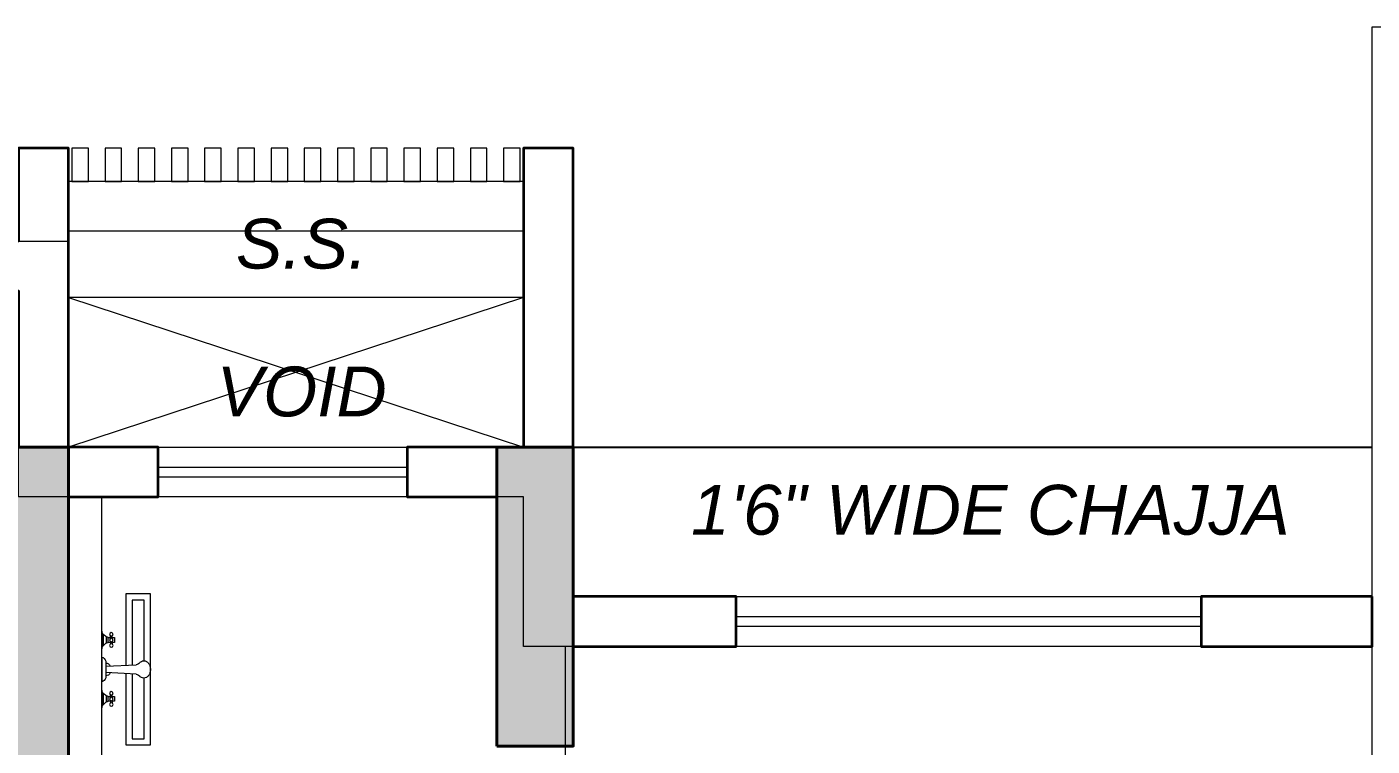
# Model space of a CAD drawing. Header units: millimetres. Extents: x 0 to 125073, y 0 to 71249.
# Drawn here: x 88084 to 92134, y 57309 to 59474 of the extents above; entities that cross this region are included whole.
import ezdxf
from ezdxf.lldxf.tags import DXFTag

# ---------------------------------------------------------------- set-up
doc = ezdxf.new("R2010")
doc.units = ezdxf.units.MM
doc.linetypes.add('DASH', pattern=[1, 0.5, -0.5])
for name, color, linetype, lineweight, true_color in [('DA_BEAM', 7, 'DASH', 15, 0xc2c20000), ('DA_BUILDING LINE', 7, 'Continuous', 9, 0xc2db0000), ('DA_FURNITURE', 102, 'Continuous', 5, 0xc2666666), ('DA_FURNITURE HIDDEN', 102, 'Continuous', 5, 0xc2666666)]:
    doc.layers.add(name, color=color, linetype=linetype, lineweight=lineweight, true_color=true_color)
for name, color, linetype, lineweight in [('DA_CARPET AREA RERA', 30, 'Continuous', 9), ('DA_COLUMN', 40, 'Continuous', 40), ('DA_DOTTED LINES', 8, 'DASH', 5), ('DA_ELEVATION FEATURE', 5, 'Continuous', 5), ('DA_LINE', 155, 'Continuous', 9), ('DA_TEXT IN SQ.FT', 193, 'Continuous', 9), ('DA_WALL', 7, 'Continuous', 35), ('DA_WINDOW', 4, 'Continuous', 9)]:
    doc.layers.add(name, color=color, linetype=linetype, lineweight=lineweight)
doc.layers.add('DA_CHAJJA', color=44, linetype='Continuous')
doc.layers.add('DA_COLUMN HATCH', color=251, linetype='Continuous')
doc.styles.get("Standard").update_dxf_attribs({"font": 'arial.ttf'})
tags = doc.linetypes.add('( Hidden )', pattern=[0.375, 0.25, -0.125]).pattern_tags.tags
tags[6:7] = [DXFTag(74, 4), DXFTag(75, 0), DXFTag(340, '0'), DXFTag(46, 1.0), DXFTag(50, 0.0), DXFTag(44, 0.0), DXFTag(45, 0.0)]
tags[4:5] = [DXFTag(74, 4), DXFTag(75, 0), DXFTag(340, '0'), DXFTag(46, 1.0), DXFTag(50, 0.0), DXFTag(44, 0.0), DXFTag(45, 0.0)]

# ---------------------------------------------------------------- blocks, each defined once
blk = doc.blocks.new('GSHGJSDFGJ')
at = {"layer": 'DA_BUILDING LINE', "linetype": '( Hidden )', "ltscale": 500}
blk.add_lwpolyline([(-29863.6, 94886.5), (-27778.6, 94886.5), (-27778.6, 99156.5), (-24428.6, 99156.5), (-24428.6, 98536.5), (-19333.6, 98536.5), (-19333.6, 99156.5), (-12833.6, 99156.5), (-12833.6, 98536.5), (-11313.6, 98536.5), (-11313.6, 98086.5), (-8908.6, 98086.5), (-8908.6, 99801.5), (-4698.6, 99801.5), (-4698.6, 97871.5), (-3283.6, 97871.5), (-3283.6, 99801.5), (676.4, 99801.5)], dxfattribs=at)
blk = doc.blocks.new('HYERY')
at = {"layer": 'DA_FURNITURE'}
for p, q in [((6069.1593, 1439.1836), (6069.1593, 1439.276)), ((6069.1873, 1439.223), (6069.1873, 1439.2596)), ((6069.5513, 1439.223), (6069.5513, 1439.2596)), ((6069.5793, 1439.1836), (6069.5793, 1439.276)), ((6069.1593, 1439.2128), (6069.1593, 1439.2144)), ((6069.5793, 1439.2128), (6069.5793, 1439.2144)), ((6069.1873, 1439.1836), (6069.1873, 1439.1943)), ((6069.5513, 1439.1836), (6069.5513, 1439.1944)), ((6068.7249, 1439.0338), (6068.6325, 1439.0338)), ((6068.6856, 1439.0058), (6068.649, 1439.0058)), ((6068.6957, 1439.0338), (6068.6941, 1439.0338)), ((6068.7249, 1439.0058), (6068.7142, 1439.0058)), ((6068.6856, 1438.6418), (6068.649, 1438.6418)), ((6068.7249, 1438.6418), (6068.7143, 1438.6418)), ((6068.7249, 1438.6138), (6068.6325, 1438.6138)), ((6068.6957, 1438.6138), (6068.6941, 1438.6138))]:
    blk.add_line(p, q, dxfattribs=at)
for points in [[(6070.1843, 1440.1542), (6067.7543, 1440.1542), (6067.7543, 1437.1042), (6068.3543, 1437.1042), (6068.3543, 1439.3542, -0.414214), (6068.5543, 1439.5542), (6070.1843, 1439.5542)], [(6069.1443, 1439.5542), (6069.5943, 1439.5542), (6069.5943, 1439.3079), (6069.5943, 1439.3079), (6069.5929, 1439.2974), (6069.5886, 1439.2874), (6069.5817, 1439.2781), (6069.5793, 1439.276), (6069.5793, 1439.1836, -0.414214), (6069.5653, 1439.1696, -0.414214), (6069.5513, 1439.1836), (6069.5513, 1439.1944), (6069.5448, 1439.1925), (6069.5202, 1439.1865), (6069.4953, 1439.1815), (6069.4703, 1439.1773), (6069.4451, 1439.1741), (6069.4199, 1439.1718), (6069.3945, 1439.1704), (6069.3693, 1439.1699), (6069.3441, 1439.1704), (6069.3188, 1439.1718), (6069.2936, 1439.1741), (6069.2684, 1439.1773), (6069.2434, 1439.1815), (6069.2185, 1439.1865), (6069.1939, 1439.1925), (6069.1873, 1439.1944), (6069.1873, 1439.1836, -0.414214), (6069.1733, 1439.1696, -0.414214), (6069.1593, 1439.1836), (6069.1593, 1439.276), (6069.157, 1439.2781), (6069.15, 1439.2874), (6069.1458, 1439.2974), (6069.1443, 1439.3079)], [(6068.3543, 1438.5988), (6068.3543, 1439.0488), (6068.6007, 1439.0488), (6068.6007, 1439.0488), (6068.6111, 1439.0474), (6068.6212, 1439.0431), (6068.6305, 1439.0362), (6068.6325, 1439.0338), (6068.7249, 1439.0338, -0.414214), (6068.7389, 1439.0198, -0.414214), (6068.7249, 1439.0058), (6068.7142, 1439.0058), (6068.7161, 1438.9993), (6068.722, 1438.9747), (6068.7271, 1438.9498), (6068.7312, 1438.9248), (6068.7345, 1438.8996), (6068.7368, 1438.8744), (6068.7382, 1438.849), (6068.7386, 1438.8238), (6068.7382, 1438.7986), (6068.7368, 1438.7733), (6068.7345, 1438.7481), (6068.7312, 1438.7229), (6068.7271, 1438.6979), (6068.722, 1438.673), (6068.7161, 1438.6484), (6068.7142, 1438.6418), (6068.7249, 1438.6418, -0.414214), (6068.7389, 1438.6278, -0.414214), (6068.7249, 1438.6138), (6068.6325, 1438.6138), (6068.6305, 1438.6115), (6068.6212, 1438.6045), (6068.6111, 1438.6003), (6068.6007, 1438.5988)]]:
    blk.add_lwpolyline(points, format="xyb", close=True, dxfattribs=at)
for points in [[(6069.5943, 1439.5542), (6069.5943, 1439.3079), (6069.5943, 1439.3079), (6069.5929, 1439.2974), (6069.5886, 1439.2874), (6069.5817, 1439.2781), (6069.5724, 1439.27), (6069.561, 1439.2633), (6069.548, 1439.2583), (6069.5339, 1439.2553), (6069.5193, 1439.2542), (6069.2193, 1439.2542), (6069.2193, 1439.2542), (6069.2047, 1439.2553), (6069.1906, 1439.2583), (6069.1777, 1439.2633), (6069.1663, 1439.27), (6069.157, 1439.2781), (6069.15, 1439.2874), (6069.1458, 1439.2974), (6069.1443, 1439.3079), (6069.1443, 1439.5542)], [(6068.3543, 1439.0488), (6068.6007, 1439.0488), (6068.6007, 1439.0488), (6068.6111, 1439.0474), (6068.6212, 1439.0431), (6068.6305, 1439.0362), (6068.6386, 1439.0269), (6068.6453, 1439.0155), (6068.6503, 1439.0025), (6068.6533, 1438.9885), (6068.6543, 1438.9738), (6068.6543, 1438.6738), (6068.6543, 1438.6738), (6068.6533, 1438.6592), (6068.6503, 1438.6451), (6068.6453, 1438.6322), (6068.6386, 1438.6208), (6068.6305, 1438.6115), (6068.6212, 1438.6045), (6068.6111, 1438.6003), (6068.6007, 1438.5988), (6068.3543, 1438.5988)]]:
    blk.add_lwpolyline(points, dxfattribs=at)
for points in [[(6069.5694, 1439.1994), (6069.5719, 1439.2005), (6069.5742, 1439.202), (6069.5761, 1439.2039), (6069.5777, 1439.2062), (6069.5787, 1439.2087), (6069.5793, 1439.2114), (6069.5793, 1439.2142), (6069.5787, 1439.2168), (6069.5777, 1439.2194), (6069.5762, 1439.2217), (6069.5743, 1439.2236), (6069.572, 1439.2252), (6069.5695, 1439.2262), (6069.5668, 1439.2268), (6069.564, 1439.2268), (6069.5613, 1439.2263), (6069.5379, 1439.2189), (6069.5143, 1439.2125), (6069.4905, 1439.207), (6069.4665, 1439.2026), (6069.4423, 1439.1991), (6069.418, 1439.1966), (6069.3936, 1439.1952), (6069.3693, 1439.1947), (6069.3451, 1439.1952), (6069.3207, 1439.1966), (6069.2964, 1439.1991), (6069.2722, 1439.2026), (6069.2481, 1439.207), (6069.2243, 1439.2125), (6069.2007, 1439.2189), (6069.1773, 1439.2263), (6069.1746, 1439.2268), (6069.1719, 1439.2268), (6069.1692, 1439.2262), (6069.1667, 1439.2252), (6069.1644, 1439.2236), (6069.1625, 1439.2217), (6069.161, 1439.2194), (6069.1599, 1439.2168), (6069.1594, 1439.2142), (6069.1594, 1439.2114), (6069.16, 1439.2087), (6069.161, 1439.2062), (6069.1625, 1439.2039), (6069.1645, 1439.202), (6069.1668, 1439.2005), (6069.1693, 1439.1994), (6069.1939, 1439.1925), (6069.2185, 1439.1865), (6069.2434, 1439.1815), (6069.2684, 1439.1773), (6069.2936, 1439.1741), (6069.3188, 1439.1718), (6069.3441, 1439.1704), (6069.3693, 1439.1699), (6069.3945, 1439.1704), (6069.4199, 1439.1718), (6069.4451, 1439.1741), (6069.4703, 1439.1773), (6069.4953, 1439.1815), (6069.5202, 1439.1865), (6069.5448, 1439.1925), (6069.5694, 1439.1994)], [(6068.7091, 1439.0239), (6068.7081, 1439.0264), (6068.7066, 1439.0287), (6068.7047, 1439.0306), (6068.7024, 1439.0322), (6068.6999, 1439.0332), (6068.6972, 1439.0338), (6068.6944, 1439.0338), (6068.6917, 1439.0332), (6068.6892, 1439.0322), (6068.6869, 1439.0307), (6068.685, 1439.0288), (6068.6834, 1439.0265), (6068.6824, 1439.024), (6068.6818, 1439.0213), (6068.6818, 1439.0185), (6068.6823, 1439.0158), (6068.6897, 1438.9924), (6068.6961, 1438.9688), (6068.7015, 1438.945), (6068.706, 1438.921), (6068.7095, 1438.8968), (6068.7119, 1438.8725), (6068.7134, 1438.8481), (6068.7139, 1438.8238), (6068.7134, 1438.7996), (6068.7119, 1438.7752), (6068.7095, 1438.7509), (6068.706, 1438.7267), (6068.7015, 1438.7027), (6068.6961, 1438.6788), (6068.6897, 1438.6552), (6068.6823, 1438.6318), (6068.6818, 1438.6291), (6068.6818, 1438.6264), (6068.6824, 1438.6237), (6068.6834, 1438.6212), (6068.685, 1438.6189), (6068.6869, 1438.617), (6068.6892, 1438.6155), (6068.6917, 1438.6144), (6068.6944, 1438.6139), (6068.6972, 1438.6139), (6068.6999, 1438.6145), (6068.7024, 1438.6155), (6068.7047, 1438.617), (6068.7066, 1438.619), (6068.7081, 1438.6213), (6068.7091, 1438.6238), (6068.7161, 1438.6484), (6068.722, 1438.673), (6068.7271, 1438.6979), (6068.7313, 1438.7229), (6068.7345, 1438.7481), (6068.7368, 1438.7733), (6068.7382, 1438.7986), (6068.7386, 1438.8238), (6068.7382, 1438.849), (6068.7368, 1438.8744), (6068.7345, 1438.8996), (6068.7313, 1438.9248), (6068.7271, 1438.9498), (6068.722, 1438.9747), (6068.7161, 1438.9993), (6068.7091, 1439.0239)]]:
    blk.add_lwpolyline(points, close=True, dxfattribs=at)
for centre in [(6069.1733, 1439.1836), (6069.5653, 1439.1836), (6068.7249, 1439.0198), (6068.7249, 1438.6278)]:
    blk.add_circle(centre, 0.014, dxfattribs=at)
blk = doc.blocks.new('tap')
at = {"layer": 'DA_FURNITURE'}
for p, q in [((-0.1835, -0.2062), (-0.1835, -0.1402)), ((-0.1835, -0.2062), (-0.1835, -0.1402)), ((-0.1775, -0.1944), (-0.1775, -0.1519)), ((-0.1775, -0.1944), (-0.1775, -0.1519)), ((-0.1655, -0.1616), (-0.1655, -0.1845)), ((-0.1655, -0.1616), (-0.1655, -0.1845)), ((-0.1355, -0.1642), (-0.1595, -0.1642)), ((-0.1595, -0.1642), (-0.1595, -0.1822)), ((-0.1355, -0.1642), (-0.1595, -0.1642)), ((-0.1595, -0.1642), (-0.1595, -0.1822)), ((-0.1595, -0.1822), (-0.1355, -0.1822)), ((-0.1595, -0.1822), (-0.1355, -0.1822)), ((-0.1505, -0.1642), (-0.1505, -0.1582)), ((-0.1505, -0.1642), (-0.1505, -0.1582)), ((-0.1505, -0.1822), (-0.1505, -0.1882)), ((-0.1505, -0.1822), (-0.1505, -0.1882)), ((-0.1445, -0.1642), (-0.1445, -0.1582)), ((-0.1445, -0.1642), (-0.1445, -0.1582)), ((-0.1445, -0.1822), (-0.1445, -0.1882)), ((-0.1445, -0.1822), (-0.1445, -0.1882)), ((-0.1355, -0.1822), (-0.1355, -0.1642)), ((-0.1355, -0.1822), (-0.1355, -0.1642)), ((-0.1835, -0.331), (-0.1835, -0.2374)), ((-0.1835, -0.331), (-0.1835, -0.2374)), ((-0.1679, -0.3154), (-0.1679, -0.253)), ((-0.1679, -0.3154), (-0.1679, -0.253)), ((-0.0541, -0.2665), (-0.1679, -0.2721)), ((-0.0541, -0.2665), (-0.1679, -0.2721)), ((-0.1679, -0.2962), (-0.0541, -0.3018)), ((-0.1679, -0.2962), (-0.0541, -0.3018)), ((-0.1835, -0.4282), (-0.1835, -0.3622)), ((-0.1835, -0.4282), (-0.1835, -0.3622)), ((-0.1775, -0.4164), (-0.1775, -0.3739)), ((-0.1775, -0.4164), (-0.1775, -0.3739)), ((-0.1655, -0.3836), (-0.1655, -0.4065)), ((-0.1655, -0.3836), (-0.1655, -0.4065)), ((-0.1355, -0.3862), (-0.1595, -0.3862)), ((-0.1595, -0.3862), (-0.1595, -0.4042)), ((-0.1355, -0.3862), (-0.1595, -0.3862)), ((-0.1595, -0.3862), (-0.1595, -0.4042)), ((-0.1595, -0.4042), (-0.1355, -0.4042)), ((-0.1595, -0.4042), (-0.1355, -0.4042)), ((-0.1505, -0.3862), (-0.1505, -0.3802)), ((-0.1505, -0.3862), (-0.1505, -0.3802)), ((-0.1505, -0.4042), (-0.1505, -0.4102)), ((-0.1505, -0.4042), (-0.1505, -0.4102)), ((-0.1445, -0.3862), (-0.1445, -0.3802)), ((-0.1445, -0.3862), (-0.1445, -0.3802)), ((-0.1445, -0.4042), (-0.1445, -0.4102)), ((-0.1445, -0.4042), (-0.1445, -0.4102)), ((-0.1355, -0.4042), (-0.1355, -0.3862)), ((-0.1355, -0.4042), (-0.1355, -0.3862))]:
    blk.add_line(p, q, dxfattribs=at)
for points in [[(-0.0928, -0.2684), (-0.0928, 0), (0, 0), (0, -0.5683), (-0.0928, -0.5683), (-0.0928, -0.2999)], [(-0.0692, -0.2672), (-0.0692, -0.0237), (-0.0236, -0.0237), (-0.0236, -0.2515)], [(-0.0236, -0.3169), (-0.0236, -0.5446), (-0.0692, -0.5446), (-0.0692, -0.3011)]]:
    blk.add_lwpolyline(points, dxfattribs=at)
for centre in [(-0.1475, -0.1522), (-0.1475, -0.1522), (-0.1475, -0.1732), (-0.1475, -0.1732), (-0.1475, -0.1942), (-0.1475, -0.1942), (-0.1475, -0.3742), (-0.1475, -0.3742), (-0.1475, -0.3952), (-0.1475, -0.3952), (-0.1475, -0.4162), (-0.1475, -0.4162)]:
    blk.add_circle(centre, 0.00671, dxfattribs=at)
for centre, radius, start, end in [((-0.1505, -0.1312), 0.0342, 195.2551, 254.7449), ((-0.1505, -0.1312), 0.0342, 195.2551, 254.7449), ((-0.1505, -0.2152), 0.0342, 105.2551, 164.7449), ((-0.1505, -0.2152), 0.0342, 105.2551, 164.7449), ((-0.1899, -0.2593), 0.0229, 16.1502, 73.8498), ((-0.1899, -0.2593), 0.0229, 16.1502, 73.8498), ((-0.0247, -0.2702), 0.0188, 90, 119.848), ((-0.0247, -0.2702), 0.0188, 90, 119.848), ((-0.0247, -0.2702), 0.0188, 60.152, 90), ((-0.0247, -0.2702), 0.0188, 60.152, 90), ((-0.1674, -0.2766), 0.0165, 18.5395, 91.7649), ((-0.1674, -0.2766), 0.0165, 18.5395, 91.7649), ((-0.1674, -0.2917), 0.0165, 268.2351, 341.4605), ((-0.1674, -0.2917), 0.0165, 268.2351, 341.4605), ((-0.0581, -0.2424), 0.0244, 279.6247, 312.4678), ((-0.0581, -0.2424), 0.0244, 279.6247, 312.4678), ((-0.0581, -0.3259), 0.0244, 47.5322, 80.3753), ((-0.0581, -0.3259), 0.0244, 47.5322, 80.3753), ((-0.0209, -0.2769), 0.0265, 119.848, 141.5659), ((-0.0209, -0.2769), 0.0265, 119.848, 141.5659), ((-0.0286, -0.2769), 0.0265, 35.8238, 60.152), ((-0.0286, -0.2769), 0.0265, 35.8238, 60.152), ((-0.0346, -0.2813), 0.034, 16.6468, 35.8238), ((-0.0346, -0.2813), 0.034, 16.6468, 35.8238), ((-0.0346, -0.287), 0.034, 324.1762, 343.3532), ((-0.0346, -0.287), 0.034, 324.1762, 343.3532), ((-0.0442, -0.2842), 0.044, 0, 16.6468), ((-0.0442, -0.2842), 0.044, 0, 16.6468), ((-0.0442, -0.2842), 0.044, 343.3532, 360), ((-0.0442, -0.2842), 0.044, 343.3532, 360), ((-0.1899, -0.309), 0.0229, 286.1502, 343.8498), ((-0.1899, -0.309), 0.0229, 286.1502, 343.8498), ((-0.0209, -0.2914), 0.0265, 218.4341, 240.152), ((-0.0209, -0.2914), 0.0265, 218.4341, 240.152), ((-0.0247, -0.2981), 0.0188, 240.152, 270), ((-0.0247, -0.2981), 0.0188, 240.152, 270), ((-0.0247, -0.2981), 0.0188, 270, 299.848), ((-0.0247, -0.2981), 0.0188, 270, 299.848), ((-0.0286, -0.2914), 0.0265, 299.848, 324.1762), ((-0.0286, -0.2914), 0.0265, 299.848, 324.1762), ((-0.1505, -0.3532), 0.0342, 195.2551, 254.7449), ((-0.1505, -0.3532), 0.0342, 195.2551, 254.7449), ((-0.1505, -0.4372), 0.0342, 105.2551, 164.7449), ((-0.1505, -0.4372), 0.0342, 105.2551, 164.7449)]:
    blk.add_arc(centre, radius, start, end, dxfattribs=at)
blk = doc.blocks.new('JHFDGWUY')
at = {"layer": 'DA_FURNITURE'}
blk.add_lwpolyline([(5943.9679, 1443.7042), (5943.9679, 1444.2792), (5943.5629, 1444.2792), (5943.5629, 1445.1592), (5943.5129, 1445.1592), (5943.5129, 1446.1792), (5943.4129, 1446.1792), (5943.4129, 1443.7042)], close=True, dxfattribs=at)
at = {"layer": 'DA_FURNITURE', "xscale": -0.8000000000000185, "yscale": 0.8000000000000185, "zscale": 0.800000000000006, "rotation": 180}
blk.add_blockref('tap', (5943.6597, 1445.4326), dxfattribs=at)
at = {"layer": 'DA_FURNITURE HIDDEN'}
blk.add_blockref('HYERY', (-122.8464, 5.575), dxfattribs=at)
blk = doc.blocks.new('11TH 3')
at = {"layer": 'DA_BEAM', "linetype": 'ByBlock', "ltscale": 200}
for p, q in [((6370.6462, 1440.137), (6369.2762, 1440.137)), ((6370.6462, 1439.987), (6369.2762, 1439.987))]:
    blk.add_line(p, q, dxfattribs=at)
at = {"layer": 'DA_CARPET AREA RERA'}
blk.add_lwpolyline([(6382.7862, 1435.562), (6377.3212, 1435.562), (6377.3212, 1435.712), (6376.2612, 1435.712), (6376.2612, 1435.562), (6373.2012, 1435.562), (6373.2012, 1438.737), (6370.6462, 1438.737), (6370.6462, 1439.187), (6369.2762, 1439.187), (6369.1262, 1439.187), (6369.1262, 1439.807), (6366.1012, 1439.807), (6366.1012, 1431.452), (6369.1512, 1431.452), (6369.1512, 1432.062), (6370.5662, 1432.062)], dxfattribs=at)
at = {"layer": 'DA_CHAJJA'}
blk.add_lwpolyline([(6370.7962, 1439.337), (6373.2012, 1439.337)], dxfattribs=at)
at = {"layer": 'DA_DOTTED LINES', "linetype": '( Hidden )', "ltscale": 300}
for p, q in [((6370.6462, 1439.787), (6369.2762, 1439.337)), ((6369.2762, 1439.787), (6370.6462, 1439.337))]:
    blk.add_line(p, q, dxfattribs=at)
at = {"layer": 'DA_ELEVATION FEATURE'}
for points in [[(6369.2862, 1440.237), (6369.2862, 1440.137), (6369.3362, 1440.137), (6369.3362, 1440.237)], [(6369.3862, 1440.237), (6369.3862, 1440.137), (6369.4362, 1440.137), (6369.4362, 1440.237)], [(6369.4862, 1440.237), (6369.4862, 1440.137), (6369.5362, 1440.137), (6369.5362, 1440.237)], [(6369.5862, 1440.237), (6369.5862, 1440.137), (6369.6362, 1440.137), (6369.6362, 1440.237)], [(6369.6862, 1440.237), (6369.6862, 1440.137), (6369.7362, 1440.137), (6369.7362, 1440.237)], [(6369.7862, 1440.237), (6369.7862, 1440.137), (6369.8362, 1440.137), (6369.8362, 1440.237)], [(6369.8862, 1440.237), (6369.8862, 1440.137), (6369.9362, 1440.137), (6369.9362, 1440.237)], [(6369.9862, 1440.237), (6369.9862, 1440.137), (6370.0362, 1440.137), (6370.0362, 1440.237)], [(6370.0862, 1440.237), (6370.0862, 1440.137), (6370.1362, 1440.137), (6370.1362, 1440.237)], [(6370.1862, 1440.237), (6370.1862, 1440.137), (6370.2362, 1440.137), (6370.2362, 1440.237)], [(6370.2862, 1440.237), (6370.2862, 1440.137), (6370.3362, 1440.137), (6370.3362, 1440.237)], [(6370.3862, 1440.237), (6370.3862, 1440.137), (6370.4362, 1440.137), (6370.4362, 1440.237)], [(6370.4862, 1440.237), (6370.4862, 1440.137), (6370.5362, 1440.137), (6370.5362, 1440.237)], [(6370.5862, 1440.237), (6370.5862, 1440.137), (6370.6362, 1440.137), (6370.6362, 1440.237)]]:
    blk.add_lwpolyline(points, close=True, dxfattribs=at)
at = {"layer": 'DA_LINE'}
blk.add_line((6370.6462, 1439.787), (6369.2762, 1439.787), dxfattribs=at)
at = {"layer": 'DA_WALL'}
for points in [[(6369.2762, 1439.337), (6369.2762, 1440.082), (6369.2762, 1440.082), (6369.2762, 1440.237), (6369.1262, 1440.237), (6369.1262, 1439.957), (6369.0462, 1439.957), (6369.0462, 1439.807), (6369.1262, 1439.807), (6369.1262, 1439.807), (6369.1262, 1439.337)], [(6370.7962, 1439.337), (6370.7962, 1440.237), (6370.6462, 1440.237), (6370.6462, 1440.082), (6370.6462, 1440.082), (6370.6462, 1439.337)], [(6369.2762, 1439.187), (6369.5462, 1439.187), (6369.5462, 1439.337), (6369.2762, 1439.337)], [(6370.5662, 1439.337), (6370.2962, 1439.337), (6370.2962, 1439.187), (6370.5662, 1439.187)], [(6370.7962, 1438.737), (6371.2862, 1438.737), (6371.2862, 1438.887), (6370.7962, 1438.887)], [(6373.2012, 1438.887), (6372.6862, 1438.887), (6372.6862, 1438.737), (6373.2012, 1438.737)]]:
    blk.add_lwpolyline(points, close=True, dxfattribs=at)
at = {"layer": 'DA_WINDOW'}
for points in [[(6370.2962, 1439.187), (6369.5462, 1439.187), (6369.5462, 1439.337), (6370.2962, 1439.337)], [(6369.5462, 1439.277), (6370.2962, 1439.277), (6370.2962, 1439.247), (6369.5462, 1439.247)], [(6372.6862, 1438.737), (6371.2862, 1438.737), (6371.2862, 1438.887), (6372.6862, 1438.887)], [(6371.2862, 1438.827), (6372.6862, 1438.827), (6372.6862, 1438.797), (6371.2862, 1438.797)]]:
    blk.add_lwpolyline(points, close=True, dxfattribs=at)
blk = doc.blocks.new('SDFHSDFGN')
at = {"layer": 'DA_COLUMN HATCH', "true_color": 0x636466}
h = blk.add_hatch(color=251, dxfattribs=at)
h.dxf.hatch_style = 1
h.paths.add_polyline_path([(-37688.6, 97346.5), (-37688.6, 97576.5), (-38888.6, 97576.5), (-38888.6, 97346.5)])
h.paths.add_polyline_path([(-31373.6, 96376.5), (-31143.6, 96376.5), (-31143.6, 97576.5), (-31373.6, 97576.5)])
h.paths.add_polyline_path([(-27778.6, 97036.5), (-27548.6, 97036.5), (-27548.6, 98236.5), (-27778.6, 98236.5)])
h.paths.add_polyline_path([(-24578.6, 97336.5), (-24348.6, 97336.5), (-24348.6, 98236.5), (-24578.6, 98236.5)])
h.paths.add_polyline_path([(-19333.6, 98536.5), (-19333.6, 97336.5), (-19103.6, 97336.5), (-19103.6, 98536.5)])
h.paths.add_polyline_path([(-13063.6, 97336.5), (-12833.6, 97336.5), (-12833.6, 98536.5), (-13063.6, 98536.5)])
h.paths.add_polyline_path([(-11543.6, 97636.5), (-11313.6, 97636.5), (-11313.6, 98536.5), (-11543.6, 98536.5)])
h.paths.add_polyline_path([(-8908.6, 94991.5), (-7708.6, 94991.5), (-7708.6, 94761.5), (-8908.6, 94761.5)])
h.paths.add_polyline_path([(-13063.6, 91111.5), (-12833.6, 91111.5), (-12833.6, 92311.5), (-13063.6, 92311.5)])
h.paths.add_polyline_path([(-19333.6, 91111.5), (-19103.6, 91111.5), (-19103.6, 92311.5), (-19333.6, 92311.5)])
h.paths.add_polyline_path([(-5998.6, 91111.5), (-5258.6, 91111.5), (-5258.6, 91341.5), (-5998.6, 91341.5)])
h.paths.add_polyline_path([(-1283.6, 91111.5), (-383.6, 91111.5), (-383.6, 91341.5), (-1283.6, 91341.5)])
h.paths.add_polyline_path([(2171.4, 90061.5), (2171.4, 91261.5), (1941.4, 91261.5), (1941.4, 90061.5)])
h.paths.add_polyline_path([(4621.4, 90061.5), (5821.4, 90061.5), (5821.4, 90291.5), (4621.4, 90291.5)])
h.paths.add_polyline_path([(4621.4, 95111.5), (5821.4, 95111.5), (5821.4, 95341.5), (4621.4, 95341.5)])
h.paths.add_polyline_path([(4621.4, 98611.5), (5821.4, 98611.5), (5821.4, 98841.5), (4621.4, 98841.5)])
h.paths.add_polyline_path([(-39638.6, 89246.5), (-38138.6, 89246.5), (-38138.6, 89476.5), (-39638.6, 89476.5)])
h.paths.add_polyline_path([(-31143.6, 92421.5), (-31143.6, 92651.5), (-32343.6, 92651.5), (-32343.6, 92421.5)])
h.paths.add_polyline_path([(-31513.6, 86346.5), (-29713.6, 86346.5), (-29713.6, 86576.5), (-31513.6, 86576.5)])
h.paths.add_polyline_path([(-31513.6, 82896.5), (-29713.6, 82896.5), (-29713.6, 83126.5), (-31513.6, 83126.5)])
h.paths.add_polyline_path([(-31518.6, 78051.5), (-30518.6, 78051.5), (-30518.6, 78281.5), (-31518.6, 78281.5)])
h.paths.add_polyline_path([(-32143.6, 76821.5), (-31143.6, 76821.5), (-31143.6, 77051.5), (-32143.6, 77051.5)])
h.paths.add_polyline_path([(-31893.6, 71896.5), (-31893.6, 72126.5), (-33093.6, 72126.5), (-33093.6, 71896.5)])
h.paths.add_polyline_path([(-37688.6, 71896.5), (-37688.6, 72126.5), (-38888.6, 72126.5), (-38888.6, 71896.5)])
h.paths.add_polyline_path([(-38438.6, 76796.5), (-38438.6, 77026.5), (-39638.6, 77026.5), (-39638.6, 76796.5)])
h.paths.add_polyline_path([(-38138.6, 79996.5), (-38138.6, 80226.5), (-39638.6, 80226.5), (-39638.6, 79996.5)])
h.paths.add_polyline_path([(-38438.6, 92446.5), (-38438.6, 92676.5), (-39638.6, 92676.5), (-39638.6, 92446.5)])
h.paths.add_polyline_path([(-31518.6, 91422), (-31288.6, 91422), (-31288.6, 89927), (-31518.6, 89927)])
h.paths.add_polyline_path([(-20908.6, 91111.5), (-20678.6, 91111.5), (-20678.6, 89881.5), (-20908.6, 89881.5)])
h.paths.add_polyline_path([(-11313.6, 92011.5), (-11313.6, 91111.5), (-11543.6, 91111.5), (-11543.6, 92011.5)])
h.paths.add_polyline_path([(1941.4, 97316.5), (2171.4, 97316.5), (2171.4, 98841.5), (1941.4, 98841.5)])
at = {"layer": 'DA_COLUMN'}
for points in [[(-13063.6, 97336.5), (-12833.6, 97336.5), (-12833.6, 98536.5), (-13063.6, 98536.5)], [(-11543.6, 97636.5), (-11313.6, 97636.5), (-11313.6, 98536.5), (-11543.6, 98536.5)]]:
    blk.add_lwpolyline(points, close=True, dxfattribs=at)
blk = doc.blocks.new('A$Cfed68cb1')
at = {"layer": 'DA_TEXT IN SQ.FT', "char_height": 0.15, "attachment_point": 3}
for s, width, insert in [('\\pxqc;{\\fArial|b0|i1|c0|p34;S.S.}', 1.269917, (-18.3779, 0.3826)), ('\\pxqc;{\\fArial|b0|i1|c0|p34;VOID}', 1.269917, (-18.3779, -0.0625)), ('\\pxqc;{\\fArial|b0|i1|c0|p34;1\'6" WIDE CHAJJA}', 4.965248, (-14.4568, -0.4186))]:
    blk.add_mtext_dynamic_manual_height_columns(s, width=width, gutter_width=12.5, heights=[-0.1551], dxfattribs=dict(at, insert=insert))

msp = doc.modelspace()

# ---------------------------------------------------------------- block references
at = {"color": 1, "xscale": 1000, "yscale": 1000, "zscale": 1000}
msp.add_blockref('A$Cfed68cb1', (107924.22813, 58513.9767), dxfattribs=at)
msp.add_blockref('SDFHSDFGN', (101042.82231, -40327.54866))
at = {"layer": 'DA_BUILDING LINE'}
msp.add_blockref('GSHGJSDFGJ', (101042.82231, -40327.54866), dxfattribs=at)
at = {"layer": 'DA_WALL', "xscale": 1000, "yscale": 1000, "zscale": 1000}
for name, p in [('11TH 3', (-6281067.01421, -1381128.00515)), ('JHFDGWUY', (-5855203.69012, -1388120.23827))]:
    msp.add_blockref(name, p, dxfattribs=at)

doc.saveas('drawing.dxf')
